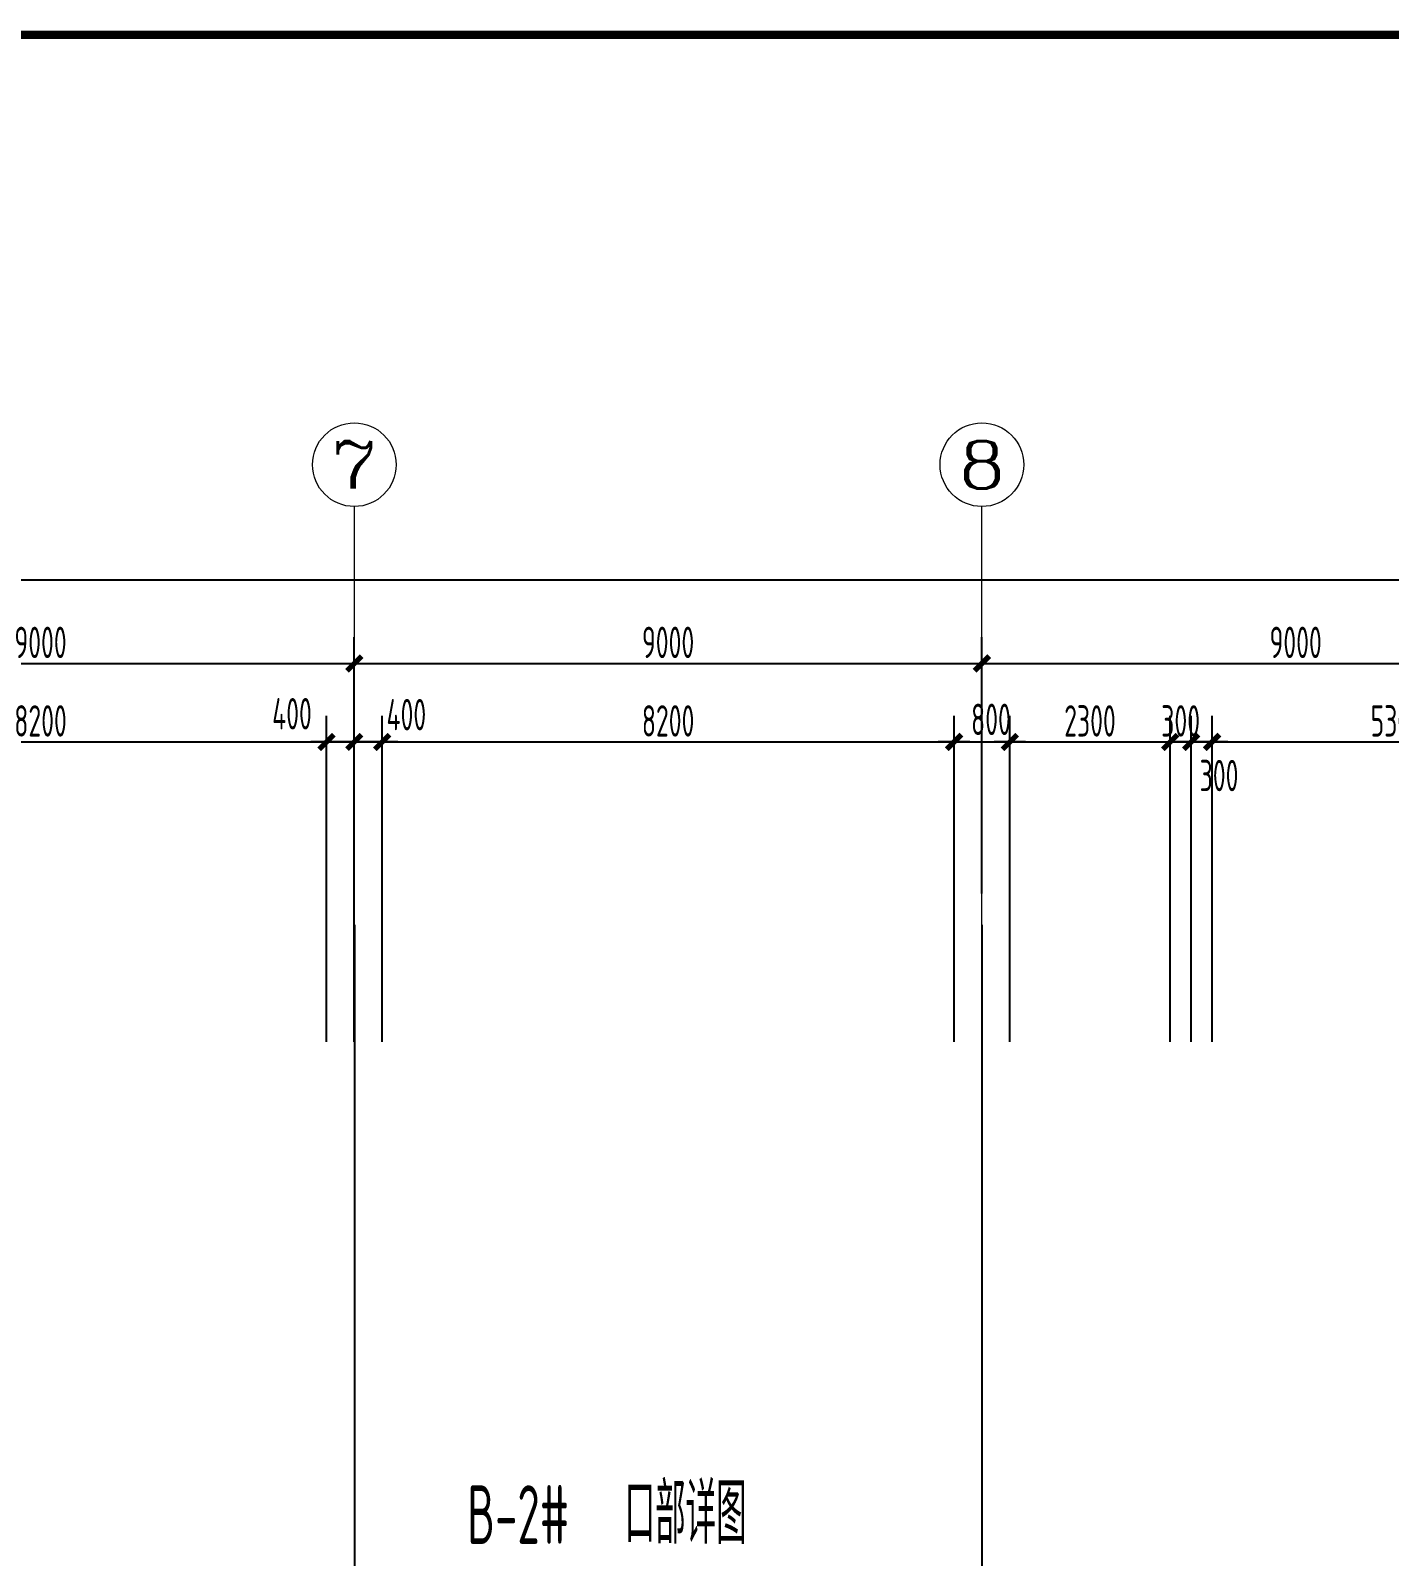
# Model space of a CAD drawing. Extents: x 1596194 to 1987057, y -212608 to 63160.
# Drawn here: x 1692386 to 1711875, y 41279 to 63160 of the extents above; entities that cross this region are included whole.
import ezdxf
from ezdxf.enums import TextEntityAlignment as Align

# ---------------------------------------------------------------- set-up
doc = ezdxf.new("R2010")
doc.units = 0
doc.header["$LTSCALE"] = 100
doc.header["$MEASUREMENT"] = 0
doc.layers.get('0').update_dxf_attribs({"linetype": 'CONTINUOUS'})
doc.layers.get('DEFPOINTS').update_dxf_attribs({"linetype": 'CONTINUOUS'})
doc.layers.add('AXIS', color=3, linetype='CONTINUOUS', lineweight=9)
for name, color, linetype in [('AXIS_TEXT', 7, 'CONTINUOUS'), ('DOTE', 251, 'CONTINUOUS'), ('PUB_DIM', 3, 'CONTINUOUS'), ('PUB_TEXT', 30, 'CONTINUOUS')]:
    doc.layers.add(name, color=color, linetype=linetype)
doc.styles.add('_TCH_AXIS', font='COMPLEX.shx', dxfattribs={"width": 0.55})
doc.styles.add('COMPLEX', font='COMPLEX.shx')
doc.styles.add('DIM_FONT', font='SYSZ.shx', dxfattribs={"width": 0.7, "bigfont": 'SYFS.shx'})
doc.dimstyles.new('DIMN150', dxfattribs={"dimscale": 1.5, "dimtxt": 300, "dimasz": 1, "dimexe": 250, "dimexo": 300, "dimgap": 30, "dimtad": 1, "dimdec": 0, "dimzin": 0, "dimdsep": 46, "dimtxsty": 'DIM_FONT', "dimblk": 'ARCHTICK', "dimcen": 0.09, "dimclrt": 7, "dimazin": 2, "dimtfac": 1, "dimtdec": 0, "dimtix": 1, "dimtmove": 2, "dimatfit": 3, "dimldrblk": 'DOT', "dimfxl": 0, "dimtolj": 1, "dimtzin": 0, "dimarcsym": 0})

# ---------------------------------------------------------------- blocks, each defined once
blk = doc.blocks.new('_archtick')
blk.add_line((-150, 0), (150, 0))
at = {"const_width": 50}
blk.add_lwpolyline([(-70, -70), (70, 70)], dxfattribs=at)
blk = doc.blocks.new('*D685')
at = {"layer": 'DEFPOINTS', "color": 0}
for p in [(1714630, 52958), (1709330, 48209), (1714630, 48209)]:
    blk.add_point(p, dxfattribs=at)
at = {"layer": 'PUB_DIM', "color": 0, "lineweight": -2}
for p, q in [((1709330, 48659), (1709330, 53333)), ((1714630, 48659), (1714630, 53333)), ((1709330, 52958), (1714630, 52958))]:
    blk.add_line(p, q, dxfattribs=at)
at = {"layer": 'PUB_DIM', "color": 0, "lineweight": -2, "xscale": 1.5, "yscale": 1.5, "zscale": 1.5, "rotation": 180}
blk.add_blockref('_archtick', (1709330, 52958), dxfattribs=at)
at = {"layer": 'PUB_DIM', "color": 0, "lineweight": -2, "xscale": 1.5, "yscale": 1.5, "zscale": 1.5}
blk.add_blockref('_archtick', (1714630, 52958), dxfattribs=at)
at = {"layer": 'PUB_DIM', "color": 7, "insert": (1711980, 53260), "char_height": 450, "attachment_point": 5, "style": 'DIM_FONT'}
blk.add_mtext('\\A1;5300', dxfattribs=at)
blk = doc.blocks.new('_Dot')
at = {"color": 0, "linetype": 'ByBlock', "lineweight": -2}
blk.add_line((-0.5, 0), (-1, 0), dxfattribs=at)
at = {"color": 0, "linetype": 'ByBlock', "const_width": 0.5}
blk.add_lwpolyline([(-0.25, 0, 1), (0.25, 0, 1)], format="xyb", close=True, dxfattribs=at)
blk = doc.blocks.new('*D686')
at = {"layer": 'DEFPOINTS', "color": 0}
for p in [(1709330, 52958), (1709030, 48209), (1709330, 48209)]:
    blk.add_point(p, dxfattribs=at)
at = {"layer": 'PUB_DIM', "color": 0, "lineweight": -2}
for p, q in [((1709030, 48659), (1709030, 53333)), ((1709330, 48659), (1709330, 53333)), ((1709030, 52958), (1709330, 52958))]:
    blk.add_line(p, q, dxfattribs=at)
at = {"layer": 'PUB_DIM', "color": 0, "lineweight": -2, "xscale": 1.5, "yscale": 1.5, "zscale": 1.5, "rotation": 180}
blk.add_blockref('_archtick', (1709030, 52958), dxfattribs=at)
at = {"layer": 'PUB_DIM', "color": 0, "lineweight": -2, "xscale": 1.5, "yscale": 1.5, "zscale": 1.5}
blk.add_blockref('_archtick', (1709330, 52958), dxfattribs=at)
at = {"layer": 'PUB_DIM', "color": 7, "insert": (1709431, 52477), "char_height": 450, "attachment_point": 5, "style": 'DIM_FONT'}
blk.add_mtext('\\A1;300', dxfattribs=at)
blk = doc.blocks.new('*D687')
at = {"layer": 'DEFPOINTS', "color": 0}
for p in [(1709030, 52958), (1708730, 48209), (1709030, 48209)]:
    blk.add_point(p, dxfattribs=at)
at = {"layer": 'PUB_DIM', "color": 0, "lineweight": -2}
for p, q in [((1708730, 48659), (1708730, 53333)), ((1709030, 48659), (1709030, 53333)), ((1708730, 52958), (1708729, 52958)), ((1708730, 52958), (1709030, 52958)), ((1709030, 52958), (1709032, 52958))]:
    blk.add_line(p, q, dxfattribs=at)
at = {"layer": 'PUB_DIM', "color": 0, "lineweight": -2, "xscale": 1.5, "yscale": 1.5, "zscale": 1.5}
blk.add_blockref('_archtick', (1708730, 52958), dxfattribs=at)
at = {"layer": 'PUB_DIM', "color": 0, "lineweight": -2, "xscale": 1.5, "yscale": 1.5, "zscale": 1.5, "rotation": 180}
blk.add_blockref('_archtick', (1709030, 52958), dxfattribs=at)
at = {"layer": 'PUB_DIM', "color": 7, "insert": (1708880, 53260), "char_height": 450, "attachment_point": 5, "style": 'DIM_FONT'}
blk.add_mtext('\\A1;300', dxfattribs=at)
blk = doc.blocks.new('*D688')
at = {"layer": 'DEFPOINTS', "color": 0}
for p in [(1708730, 52958), (1706430, 48209), (1708730, 48209)]:
    blk.add_point(p, dxfattribs=at)
at = {"layer": 'PUB_DIM', "color": 0, "lineweight": -2}
for p, q in [((1706430, 48659), (1706430, 53333)), ((1708730, 48659), (1708730, 53333)), ((1706430, 52958), (1708730, 52958))]:
    blk.add_line(p, q, dxfattribs=at)
at = {"layer": 'PUB_DIM', "color": 0, "lineweight": -2, "xscale": 1.5, "yscale": 1.5, "zscale": 1.5, "rotation": 180}
blk.add_blockref('_archtick', (1706430, 52958), dxfattribs=at)
at = {"layer": 'PUB_DIM', "color": 0, "lineweight": -2, "xscale": 1.5, "yscale": 1.5, "zscale": 1.5}
blk.add_blockref('_archtick', (1708730, 52958), dxfattribs=at)
at = {"layer": 'PUB_DIM', "color": 7, "insert": (1707580, 53260), "char_height": 450, "attachment_point": 5, "style": 'DIM_FONT'}
blk.add_mtext('\\A1;2300', dxfattribs=at)
blk = doc.blocks.new('*D689')
at = {"layer": 'DEFPOINTS', "color": 0}
for p in [(1706430, 52958), (1705630, 48209), (1706430, 48209)]:
    blk.add_point(p, dxfattribs=at)
at = {"layer": 'PUB_DIM', "color": 0, "lineweight": -2}
for p, q in [((1705630, 48659), (1705630, 53333)), ((1706430, 48659), (1706430, 53333)), ((1705630, 52958), (1706430, 52958))]:
    blk.add_line(p, q, dxfattribs=at)
at = {"layer": 'PUB_DIM', "color": 0, "lineweight": -2, "xscale": 1.5, "yscale": 1.5, "zscale": 1.5, "rotation": 180}
blk.add_blockref('_archtick', (1705630, 52958), dxfattribs=at)
at = {"layer": 'PUB_DIM', "color": 0, "lineweight": -2, "xscale": 1.5, "yscale": 1.5, "zscale": 1.5}
blk.add_blockref('_archtick', (1706430, 52958), dxfattribs=at)
at = {"layer": 'PUB_DIM', "color": 7, "insert": (1706160, 53282), "char_height": 450, "attachment_point": 5, "style": 'DIM_FONT'}
blk.add_mtext('\\A1;800', dxfattribs=at)
blk = doc.blocks.new('*D690')
at = {"layer": 'DEFPOINTS', "color": 0}
for p in [(1705630, 52958), (1697430, 48209), (1705630, 48209)]:
    blk.add_point(p, dxfattribs=at)
at = {"layer": 'PUB_DIM', "color": 0, "lineweight": -2}
for p, q in [((1697430, 48659), (1697430, 53333)), ((1705630, 48659), (1705630, 53333)), ((1697430, 52958), (1705630, 52958))]:
    blk.add_line(p, q, dxfattribs=at)
at = {"layer": 'PUB_DIM', "color": 0, "lineweight": -2, "xscale": 1.5, "yscale": 1.5, "zscale": 1.5, "rotation": 180}
blk.add_blockref('_archtick', (1697430, 52958), dxfattribs=at)
at = {"layer": 'PUB_DIM', "color": 0, "lineweight": -2, "xscale": 1.5, "yscale": 1.5, "zscale": 1.5}
blk.add_blockref('_archtick', (1705630, 52958), dxfattribs=at)
at = {"layer": 'PUB_DIM', "color": 7, "insert": (1701530, 53260), "char_height": 450, "attachment_point": 5, "style": 'DIM_FONT'}
blk.add_mtext('\\A1;8200', dxfattribs=at)
blk = doc.blocks.new('*D691')
at = {"layer": 'DEFPOINTS', "color": 0}
for p in [(1697430, 52958), (1697030, 48209), (1697430, 48209)]:
    blk.add_point(p, dxfattribs=at)
at = {"layer": 'PUB_DIM', "color": 0, "lineweight": -2}
for p, q in [((1697030, 48659), (1697030, 53333)), ((1697430, 48659), (1697430, 53333)), ((1697030, 52958), (1697430, 52958))]:
    blk.add_line(p, q, dxfattribs=at)
at = {"layer": 'PUB_DIM', "color": 0, "lineweight": -2, "xscale": 1.5, "yscale": 1.5, "zscale": 1.5, "rotation": 180}
blk.add_blockref('_archtick', (1697030, 52958), dxfattribs=at)
at = {"layer": 'PUB_DIM', "color": 0, "lineweight": -2, "xscale": 1.5, "yscale": 1.5, "zscale": 1.5}
blk.add_blockref('_archtick', (1697430, 52958), dxfattribs=at)
at = {"layer": 'PUB_DIM', "color": 7, "insert": (1697776, 53350), "char_height": 450, "attachment_point": 5, "style": 'DIM_FONT'}
blk.add_mtext('\\A1;400', dxfattribs=at)
blk = doc.blocks.new('*D692')
at = {"layer": 'DEFPOINTS', "color": 0}
for p in [(1697030, 52958), (1696630, 48209), (1697030, 48209)]:
    blk.add_point(p, dxfattribs=at)
at = {"layer": 'PUB_DIM', "color": 0, "lineweight": -2}
for p, q in [((1696630, 48659), (1696630, 53333)), ((1697030, 48659), (1697030, 53333)), ((1696630, 52958), (1697030, 52958))]:
    blk.add_line(p, q, dxfattribs=at)
at = {"layer": 'PUB_DIM', "color": 0, "lineweight": -2, "xscale": 1.5, "yscale": 1.5, "zscale": 1.5, "rotation": 180}
blk.add_blockref('_archtick', (1696630, 52958), dxfattribs=at)
at = {"layer": 'PUB_DIM', "color": 0, "lineweight": -2, "xscale": 1.5, "yscale": 1.5, "zscale": 1.5}
blk.add_blockref('_archtick', (1697030, 52958), dxfattribs=at)
at = {"layer": 'PUB_DIM', "color": 7, "insert": (1696136, 53363), "char_height": 450, "attachment_point": 5, "style": 'DIM_FONT'}
blk.add_mtext('\\A1;400', dxfattribs=at)
blk = doc.blocks.new('*D693')
at = {"layer": 'DEFPOINTS', "color": 0}
for p in [(1696630, 52958), (1688430, 48209), (1696630, 48209)]:
    blk.add_point(p, dxfattribs=at)
at = {"layer": 'PUB_DIM', "color": 0, "lineweight": -2}
for p, q in [((1688430, 48659), (1688430, 53333)), ((1696630, 48659), (1696630, 53333)), ((1688430, 52958), (1696630, 52958))]:
    blk.add_line(p, q, dxfattribs=at)
at = {"layer": 'PUB_DIM', "color": 0, "lineweight": -2, "xscale": 1.5, "yscale": 1.5, "zscale": 1.5, "rotation": 180}
blk.add_blockref('_archtick', (1688430, 52958), dxfattribs=at)
at = {"layer": 'PUB_DIM', "color": 0, "lineweight": -2, "xscale": 1.5, "yscale": 1.5, "zscale": 1.5}
blk.add_blockref('_archtick', (1696630, 52958), dxfattribs=at)
at = {"layer": 'PUB_DIM', "color": 7, "insert": (1692530, 53260), "char_height": 450, "attachment_point": 5, "style": 'DIM_FONT'}
blk.add_mtext('\\A1;8200', dxfattribs=at)
blk = doc.blocks.new('_AXISO')
blk.add_circle((0, 0), 0.5)
at = {"layer": 'AXIS_TEXT', "style": 'COMPLEX', "width": 1.041667}
blk.add_attdef('A', text='', height=0.56, dxfattribs=at).set_placement((-0.25, -0.28), (0.25, -0.28), align=Align.FIT)
blk = doc.blocks.new('*D1387')
at = {"layer": 'AXIS', "color": 0, "lineweight": -2}
for p, q in [((1688030, 50784), (1688030, 54459)), ((1697030, 50784), (1697030, 54459)), ((1688030, 54084), (1697030, 54084))]:
    blk.add_line(p, q, dxfattribs=at)
at = {"layer": 'DEFPOINTS', "color": 0}
for p in [(1697030, 54084), (1688030, 50334), (1697030, 50334)]:
    blk.add_point(p, dxfattribs=at)
at = {"layer": 'AXIS', "color": 0, "lineweight": -2, "xscale": 1.5, "yscale": 1.5, "zscale": 1.5, "rotation": 180}
blk.add_blockref('_archtick', (1688030, 54084), dxfattribs=at)
at = {"layer": 'AXIS', "color": 0, "lineweight": -2, "xscale": 1.5, "yscale": 1.5, "zscale": 1.5}
blk.add_blockref('_archtick', (1697030, 54084), dxfattribs=at)
at = {"layer": 'AXIS', "color": 7, "insert": (1692530, 54386), "char_height": 450, "attachment_point": 5, "style": 'DIM_FONT'}
blk.add_mtext('\\A1;9000', dxfattribs=at)
blk = doc.blocks.new('*D1388')
at = {"layer": 'AXIS', "color": 0, "lineweight": -2}
for p, q in [((1697030, 50784), (1697030, 54459)), ((1706030, 50784), (1706030, 54459)), ((1697030, 54084), (1706030, 54084))]:
    blk.add_line(p, q, dxfattribs=at)
at = {"layer": 'DEFPOINTS', "color": 0}
for p in [(1706030, 54084), (1697030, 50334), (1706030, 50334)]:
    blk.add_point(p, dxfattribs=at)
at = {"layer": 'AXIS', "color": 0, "lineweight": -2, "xscale": 1.5, "yscale": 1.5, "zscale": 1.5, "rotation": 180}
blk.add_blockref('_archtick', (1697030, 54084), dxfattribs=at)
at = {"layer": 'AXIS', "color": 0, "lineweight": -2, "xscale": 1.5, "yscale": 1.5, "zscale": 1.5}
blk.add_blockref('_archtick', (1706030, 54084), dxfattribs=at)
at = {"layer": 'AXIS', "color": 7, "insert": (1701530, 54386), "char_height": 450, "attachment_point": 5, "style": 'DIM_FONT'}
blk.add_mtext('\\A1;9000', dxfattribs=at)
blk = doc.blocks.new('*D1389')
at = {"layer": 'AXIS', "color": 0, "lineweight": -2}
for p, q in [((1706030, 50784), (1706030, 54459)), ((1715030, 50784), (1715030, 54459)), ((1706030, 54084), (1715030, 54084))]:
    blk.add_line(p, q, dxfattribs=at)
at = {"layer": 'DEFPOINTS', "color": 0}
for p in [(1715030, 54084), (1706030, 50334), (1715030, 50334)]:
    blk.add_point(p, dxfattribs=at)
at = {"layer": 'AXIS', "color": 0, "lineweight": -2, "xscale": 1.5, "yscale": 1.5, "zscale": 1.5, "rotation": 180}
blk.add_blockref('_archtick', (1706030, 54084), dxfattribs=at)
at = {"layer": 'AXIS', "color": 0, "lineweight": -2, "xscale": 1.5, "yscale": 1.5, "zscale": 1.5}
blk.add_blockref('_archtick', (1715030, 54084), dxfattribs=at)
at = {"layer": 'AXIS', "color": 7, "insert": (1710530, 54386), "char_height": 450, "attachment_point": 5, "style": 'DIM_FONT'}
blk.add_mtext('\\A1;9000', dxfattribs=at)
blk = doc.blocks.new('*D1400')
at = {"layer": 'AXIS', "color": 0, "lineweight": -2}
for p, q in [((1643510, 50784), (1643510, 55659)), ((1792430, 50784), (1792430, 55659)), ((1643510, 55284), (1792430, 55284))]:
    blk.add_line(p, q, dxfattribs=at)
at = {"layer": 'DEFPOINTS', "color": 0}
for p in [(1792430, 55284), (1643510, 50334), (1792430, 50334)]:
    blk.add_point(p, dxfattribs=at)
at = {"layer": 'AXIS', "color": 0, "lineweight": -2, "xscale": 1.5, "yscale": 1.5, "zscale": 1.5, "rotation": 180}
blk.add_blockref('_archtick', (1643510, 55284), dxfattribs=at)
at = {"layer": 'AXIS', "color": 0, "lineweight": -2, "xscale": 1.5, "yscale": 1.5, "zscale": 1.5}
blk.add_blockref('_archtick', (1792430, 55284), dxfattribs=at)
at = {"layer": 'AXIS', "color": 7, "insert": (1717970, 55586), "char_height": 450, "attachment_point": 5, "style": 'DIM_FONT'}
blk.add_mtext('\\A1;148920', dxfattribs=at)

msp = doc.modelspace()

# ---------------------------------------------------------------- linework, layer by layer
at = {"color": 50, "linetype": 'Continuous', "const_width": 120}
msp.add_lwpolyline([(1814653.98, -58400.234), (1596253.98, -58400.234), (1596253.98, 63099.766), (1814653.98, 63099.766)], close=True, dxfattribs=at)
at = {"layer": 'AXIS'}
for p, q in [((1697030.206, 50334.236), (1697030.206, 56334.236)), ((1706030.206, 50334.236), (1706030.206, 56334.236))]:
    msp.add_line(p, q, dxfattribs=at)
at = {"layer": 'DOTE'}
for p, q in [((1697030.206, 50334.236), (1697030.206, -36126.938)), ((1706030.206, 50334.236), (1706030.206, -36126.938))]:
    msp.add_line(p, q, dxfattribs=at)

# ---------------------------------------------------------------- block references
at = {"layer": 'AXIS'}
ref = msp.add_blockref('_AXISO', (1697030.206, 56934.236), dxfattribs=dict(at, xscale=1200, yscale=1200, zscale=1200))
ref.add_attrib('A', '7', dxfattribs={"layer": 'AXIS_TEXT', "height": 678.823, "style": '_TCH_AXIS', "width": 1.5}).set_placement((1696690.795, 56594.825), (1697369.617, 56594.825), align=Align.FIT)
ref = msp.add_blockref('_AXISO', (1706030.206, 56934.236), dxfattribs=dict(at, xscale=1200, yscale=1200, zscale=1200))
ref.add_attrib('A', '8', dxfattribs={"layer": 'AXIS_TEXT', "height": 678.823, "style": '_TCH_AXIS', "width": 1.5}).set_placement((1705690.795, 56594.825), (1706369.617, 56594.825), align=Align.FIT)

# ---------------------------------------------------------------- texts
at = {"layer": 'PUB_TEXT', "style": 'DIM_FONT'}
for s, height, width, p in [('B-2#', 840, 0.65625, (1698648.444, 41459.399)), ('口部详图', 868.1102, 0.7, (1700905.944, 41459.399))]:
    msp.add_text(s, height=height, dxfattribs=dict(at, width=width)).set_placement(p)

# ---------------------------------------------------------------- dimensions: what is measured, and where the dimension line sits
at = {"layer": 'AXIS'}
for p1, p2, distance, picture, middle in [((1643510.206, 50334.236), (1792430.206, 50334.236), 4950, '*D1400', (1717970.206, 55586.379)), ((1688030.206, 50334.236), (1697030.206, 50334.236), 3750, '*D1387', (1692530.206, 54386.379)), ((1697030.206, 50334.236), (1706030.206, 50334.236), 3750, '*D1388', (1701530.206, 54386.379)), ((1706030.206, 50334.236), (1715030.206, 50334.236), 3750, '*D1389', (1710530.206, 54386.379))]:
    dim = msp.add_aligned_dim(p1=p1, p2=p2, distance=distance, dimstyle='DIMN150', dxfattribs=at)
    dim.commit()
    dim.dimension.update_dxf_attribs({"geometry": picture, "text_midpoint": middle})
at = {"layer": 'PUB_DIM'}
for base, p1, p2, picture, middle in [((1697030.206, 52958.157), (1696630.206, 48208.651), (1697030.206, 48208.651), '*D692', (1696136.065, 53363.481)), ((1697430.206, 52958.157), (1697030.206, 48208.651), (1697430.206, 48208.651), '*D691', (1697775.525, 53350.479)), ((1706430.206, 52958.157), (1705630.206, 48208.651), (1706430.206, 48208.651), '*D689', (1706159.535, 53282.037)), ((1709330.206, 52958.157), (1709030.206, 48208.651), (1709330.206, 48208.651), '*D686', (1709430.742, 52476.583))]:
    dim = msp.add_linear_dim(base=base, p1=p1, p2=p2, angle=0, dimstyle='DIMN150', dxfattribs=at)
    dim.commit()
    dim.dimension.update_dxf_attribs({"geometry": picture, "text_midpoint": middle, "dimtype": 129})
for p1, p2, picture, middle in [((1688430.206, 48208.651), (1696630.206, 48208.651), '*D693', (1692530.206, 53260.3)), ((1697430.206, 48208.651), (1705630.206, 48208.651), '*D690', (1701530.206, 53260.3)), ((1706430.206, 48208.651), (1708730.206, 48208.651), '*D688', (1707580.206, 53260.3)), ((1708730.206, 48208.651), (1709030.206, 48208.651), '*D687', (1708880.206, 53260.3)), ((1709330.206, 48208.651), (1714630.206, 48208.651), '*D685', (1711980.206, 53260.3))]:
    dim = msp.add_aligned_dim(p1=p1, p2=p2, distance=4749.506, dimstyle='DIMN150', dxfattribs=at)
    dim.commit()
    dim.dimension.update_dxf_attribs({"geometry": picture, "text_midpoint": middle})

doc.saveas('drawing.dxf')
